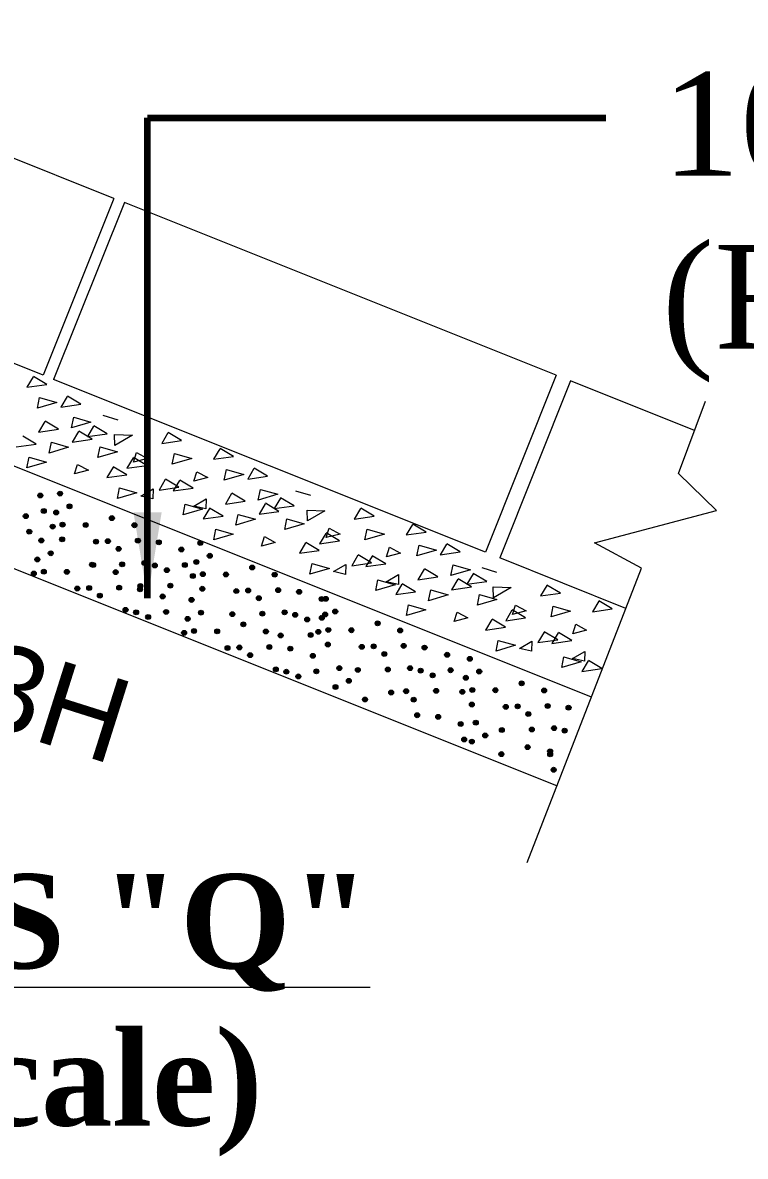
# Model space of a CAD drawing. Header units: inches. Extents: x -8940 to 26362, y -28010 to 990.
# Drawn here: x 4296.44 to 4304.02, y -23327.25 to -23315.35 of the extents above; entities that cross this region are included whole.
import ezdxf

# ---------------------------------------------------------------- set-up
doc = ezdxf.new("R2010")
doc.units = ezdxf.units.IN
doc.header["$MEASUREMENT"] = 0
doc.layers.add('LINE', color=7, linetype='Continuous')
doc.styles.add('Arial B heading -200', font='arialbd.ttf', dxfattribs={"height": 0.6})
doc.styles.get("Standard").update_dxf_attribs({"font": 'arial.ttf'})
doc.dimstyles.get("Standard").update_dxf_attribs({"dimtxt": 0.18, "dimasz": 0.18, "dimexe": 0.18, "dimexo": 0.0625, "dimgap": 0.09, "dimtad": 0, "dimtih": 1, "dimtoh": 1, "dimdec": 4, "dimzin": 0, "dimdsep": 46, "dimtxsty": 'Standard', "dimcen": 0.09, "dimadec": 0, "dimazin": 0, "dimtfac": 1, "dimtdec": 4, "dimtofl": 0, "dimtmove": 0, "dimatfit": 3, "dimfxl": 1, "dimtolj": 1, "dimtzin": 0, "dimarcsym": 0})

msp = doc.modelspace()

# ---------------------------------------------------------------- hatches: boundary and pattern name
at = {"layer": 'LINE', "lineweight": 20, "ltscale": 0.5}
for points in [[(4296.648381, -23320.319238, -1), (4296.601317, -23320.298465, -1)], [(4296.85836, -23320.288677, -1), (4296.806915, -23320.288677, -1)], [(4296.684995, -23320.481926, -1), (4296.637931, -23320.461153, -1)], [(4296.957548, -23320.422727, -1), (4296.906104, -23320.422727, -1)], [(4296.496221, -23320.535379, -1), (4296.449157, -23320.514606, -1)], [(4296.816954, -23320.487564, -1), (4296.76551, -23320.487564, -1)], [(4297.399915, -23320.556035, -1), (4297.352851, -23320.535262, -1)], [(4296.532836, -23320.698067, -1), (4296.485771, -23320.677294, -1)], [(4296.780284, -23320.635051, -1), (4296.728839, -23320.635051, -1)], [(4296.884737, -23320.61544, -1), (4296.833293, -23320.61544, -1)], [(4297.127062, -23320.618534, -1), (4297.075618, -23320.618534, -1)], [(4297.636467, -23320.631038, -1), (4297.589403, -23320.610265, -1)], [(4296.661265, -23320.780864, -1), (4296.60982, -23320.780864, -1)], [(4296.879472, -23320.769102, -1), (4296.828028, -23320.769102, -1)], [(4297.233802, -23320.803791, -1), (4297.186737, -23320.783018, -1)], [(4297.358317, -23320.797949, -1), (4297.311253, -23320.777177, -1)], [(4297.673081, -23320.793726, -1), (4297.626017, -23320.772953, -1)], [(4297.89269, -23320.811306, -1), (4297.845626, -23320.790534, -1)], [(4298.330105, -23320.807113, -1), (4298.27866, -23320.807113, -1)], [(4296.760454, -23320.914914, -1), (4296.709009, -23320.914914, -1)], [(4297.470354, -23320.878794, -1), (4297.42329, -23320.858021, -1)], [(4298.129242, -23320.88631, -1), (4298.082178, -23320.865537, -1)], [(4298.429293, -23320.941164, -1), (4298.377849, -23320.941164, -1)], [(4296.619859, -23320.979752, -1), (4296.568415, -23320.979752, -1)], [(4297.192204, -23321.045705, -1), (4297.145139, -23321.024932, -1)], [(4297.20282, -23321.048222, -1), (4297.155756, -23321.027449, -1)], [(4297.506968, -23321.041481, -1), (4297.459904, -23321.020709, -1)], [(4297.740531, -23321.027447, -1), (4297.693467, -23321.006674, -1)], [(4297.851092, -23321.053221, -1), (4297.804028, -23321.032448, -1)], [(4298.165857, -23321.048997, -1), (4298.118793, -23321.028224, -1)], [(4298.288699, -23321.006001, -1), (4298.237254, -23321.006001, -1)], [(4298.87166, -23321.074471, -1), (4298.824595, -23321.053699, -1)], [(4296.583189, -23321.127238, -1), (4296.531744, -23321.127238, -1)], [(4296.687642, -23321.107627, -1), (4296.636198, -23321.107627, -1)], [(4296.929967, -23321.110721, -1), (4296.878523, -23321.110721, -1)], [(4297.439372, -23321.123225, -1), (4297.392308, -23321.102453, -1)], [(4297.977083, -23321.102451, -1), (4297.930019, -23321.081678, -1)], [(4298.252029, -23321.153488, -1), (4298.200584, -23321.153488, -1)], [(4298.356482, -23321.133876, -1), (4298.305037, -23321.133876, -1)], [(4298.598807, -23321.136971, -1), (4298.547363, -23321.136971, -1)], [(4299.108212, -23321.149475, -1), (4299.061148, -23321.128702, -1)], [(4297.036707, -23321.295978, -1), (4296.989642, -23321.275205, -1)], [(4297.161222, -23321.290137, -1), (4297.114158, -23321.269364, -1)], [(4297.475986, -23321.285913, -1), (4297.428922, -23321.26514, -1)], [(4297.695595, -23321.303494, -1), (4297.648531, -23321.282721, -1)], [(4297.698933, -23321.269362, -1), (4297.651869, -23321.248589, -1)], [(4298.013697, -23321.265138, -1), (4297.966633, -23321.244365, -1)], [(4298.351217, -23321.287538, -1), (4298.299772, -23321.287538, -1)], [(4298.705546, -23321.322227, -1), (4298.658482, -23321.301454, -1)], [(4298.830062, -23321.316386, -1), (4298.782997, -23321.295613, -1)], [(4299.144826, -23321.312162, -1), (4299.097762, -23321.291389, -1)], [(4297.273259, -23321.370981, -1), (4297.226195, -23321.350208, -1)], [(4297.932147, -23321.378497, -1), (4297.885083, -23321.357724, -1)], [(4298.238082, -23321.404352, -1), (4298.186637, -23321.404352, -1)], [(4298.942098, -23321.39723, -1), (4298.895034, -23321.376457, -1)], [(4299.364435, -23321.329743, -1), (4299.317371, -23321.30897, -1)], [(4299.600987, -23321.404746, -1), (4299.553923, -23321.383973, -1)], [(4299.646806, -23321.392926, -1), (4299.595361, -23321.392926, -1)], [(4297.543436, -23321.519634, -1), (4297.496372, -23321.498862, -1)], [(4297.653997, -23321.545408, -1), (4297.606933, -23321.524635, -1)], [(4297.968762, -23321.541184, -1), (4297.921698, -23321.520411, -1)], [(4298.33727, -23321.538402, -1), (4298.285825, -23321.538402, -1)], [(4298.978713, -23321.559918, -1), (4298.931649, -23321.539145, -1)], [(4299.212275, -23321.545884, -1), (4299.165211, -23321.525111, -1)], [(4299.745994, -23321.526977, -1), (4299.69455, -23321.526977, -1)], [(4297.779988, -23321.594638, -1), (4297.732924, -23321.573865, -1)], [(4298.196676, -23321.60324, -1), (4298.145231, -23321.60324, -1)], [(4298.663948, -23321.564141, -1), (4298.616884, -23321.543369, -1)], [(4298.779636, -23321.67171, -1), (4298.732572, -23321.650938, -1)], [(4299.322837, -23321.571657, -1), (4299.275773, -23321.550884, -1)], [(4299.448828, -23321.620887, -1), (4299.401763, -23321.600114, -1)], [(4299.6054, -23321.591814, -1), (4299.553956, -23321.591814, -1)], [(4299.637601, -23321.567434, -1), (4299.590537, -23321.546661, -1)], [(4300.188361, -23321.660285, -1), (4300.141297, -23321.639512, -1)], [(4298.160005, -23321.750727, -1), (4298.108561, -23321.750727, -1)], [(4298.264459, -23321.731115, -1), (4298.213014, -23321.731115, -1)], [(4298.506784, -23321.73421, -1), (4298.455339, -23321.73421, -1)], [(4299.016189, -23321.746714, -1), (4298.969124, -23321.725941, -1)], [(4299.170677, -23321.787798, -1), (4299.123613, -23321.767025, -1)], [(4299.485442, -23321.783574, -1), (4299.438378, -23321.762802, -1)], [(4299.56873, -23321.739301, -1), (4299.517285, -23321.739301, -1)], [(4299.673183, -23321.719689, -1), (4299.621739, -23321.719689, -1)], [(4299.915508, -23321.722784, -1), (4299.864064, -23321.722784, -1)], [(4300.424913, -23321.735288, -1), (4300.377849, -23321.714515, -1)], [(4298.738038, -23321.913625, -1), (4298.690974, -23321.892852, -1)], [(4299.052803, -23321.909401, -1), (4299.005739, -23321.888628, -1)], [(4299.667918, -23321.873351, -1), (4299.616474, -23321.873351, -1)], [(4300.022248, -23321.90804, -1), (4299.975183, -23321.887267, -1)], [(4300.146763, -23321.902199, -1), (4300.099699, -23321.881426, -1)], [(4300.461527, -23321.897975, -1), (4300.414463, -23321.877202, -1)], [(4300.681136, -23321.915556, -1), (4300.634072, -23321.894783, -1)], [(4298.613523, -23321.919466, -1), (4298.566459, -23321.898693, -1)], [(4298.850075, -23321.994469, -1), (4298.803011, -23321.973696, -1)], [(4299.272412, -23321.926982, -1), (4299.225347, -23321.906209, -1)], [(4299.508964, -23322.001985, -1), (4299.4619, -23321.981212, -1)], [(4300.2588, -23321.983043, -1), (4300.211736, -23321.962271, -1)], [(4300.917688, -23321.990559, -1), (4300.870624, -23321.969786, -1)], [(4301.157924, -23322.022963, -1), (4301.10648, -23322.022963, -1)], [(4299.120252, -23322.143123, -1), (4299.073188, -23322.12235, -1)], [(4299.789102, -23322.12035, -1), (4299.737658, -23322.12035, -1)], [(4299.98065, -23322.149954, -1), (4299.933585, -23322.129182, -1)], [(4300.295414, -23322.145731, -1), (4300.24835, -23322.124958, -1)], [(4300.528977, -23322.131697, -1), (4300.481913, -23322.110924, -1)], [(4300.954303, -23322.153247, -1), (4300.907239, -23322.132474, -1)], [(4299.230814, -23322.168896, -1), (4299.183749, -23322.148123, -1)], [(4299.356804, -23322.218126, -1), (4299.30974, -23322.197353, -1)], [(4299.545578, -23322.164672, -1), (4299.498514, -23322.1439, -1)], [(4299.888291, -23322.2544, -1), (4299.836846, -23322.2544, -1)], [(4300.639538, -23322.15747, -1), (4300.592474, -23322.136697, -1)], [(4300.765529, -23322.2067, -1), (4300.718465, -23322.185927, -1)], [(4301.116518, -23322.221851, -1), (4301.065074, -23322.221851, -1)], [(4301.257113, -23322.157013, -1), (4301.205668, -23322.157013, -1)], [(4299.747697, -23322.319238, -1), (4299.696252, -23322.319238, -1)], [(4300.330657, -23322.387708, -1), (4300.283593, -23322.366935, -1)], [(4300.487379, -23322.373611, -1), (4300.440315, -23322.352838, -1)], [(4300.802143, -23322.369388, -1), (4300.755079, -23322.348615, -1)], [(4301.079848, -23322.369338, -1), (4301.028403, -23322.369338, -1)], [(4301.184301, -23322.349726, -1), (4301.132857, -23322.349726, -1)], [(4301.426627, -23322.352821, -1), (4301.375182, -23322.352821, -1)], [(4301.699479, -23322.290321, -1), (4301.652415, -23322.269548, -1)], [(4301.936031, -23322.365325, -1), (4301.888967, -23322.344552, -1)], [(4300.057805, -23322.450208, -1), (4300.00636, -23322.450208, -1)], [(4300.567209, -23322.462712, -1), (4300.520145, -23322.441939, -1)], [(4301.179036, -23322.503388, -1), (4301.127592, -23322.503388, -1)], [(4300.603824, -23322.625399, -1), (4300.556759, -23322.604626, -1)], [(4301.533366, -23322.538077, -1), (4301.486301, -23322.517304, -1)], [(4301.657881, -23322.532236, -1), (4301.610817, -23322.511463, -1)], [(4301.769918, -23322.61308, -1), (4301.722854, -23322.592307, -1)], [(4301.972646, -23322.528012, -1), (4301.925581, -23322.507239, -1)], [(4302.192254, -23322.545593, -1), (4302.14519, -23322.52482, -1)], [(4300.823432, -23322.64298, -1), (4300.776368, -23322.622207, -1)], [(4301.059985, -23322.717983, -1), (4301.01292, -23322.69721, -1)], [(4301.220702, -23322.69299, -1), (4301.169258, -23322.69299, -1)], [(4301.319891, -23322.82704, -1), (4301.268446, -23322.82704, -1)], [(4301.491768, -23322.779991, -1), (4301.444703, -23322.759218, -1)], [(4301.806532, -23322.775768, -1), (4301.759468, -23322.754995, -1)], [(4302.040095, -23322.761734, -1), (4301.993031, -23322.740961, -1)], [(4302.150656, -23322.787507, -1), (4302.103592, -23322.766734, -1)], [(4301.096599, -23322.88067, -1), (4301.049535, -23322.859898, -1)], [(4301.179297, -23322.891878, -1), (4301.127852, -23322.891878, -1)], [(4301.762257, -23322.960348, -1), (4301.715193, -23322.939575, -1)], [(4301.489405, -23323.022847, -1), (4301.43796, -23323.022847, -1)], [(4301.998497, -23323.003648, -1), (4301.951433, -23322.982875, -1)], [(4301.998809, -23323.035352, -1), (4301.951745, -23323.014579, -1)], [(4302.035424, -23323.198039, -1), (4301.988359, -23323.177266, -1)]]:
    msp.add_hatch(color=7, dxfattribs=at).paths.add_polyline_path(points)

# ---------------------------------------------------------------- linework, layer by layer
at = {"layer": 'LINE', "color": 7, "lineweight": 20, "ltscale": 0.5}
for p, q in [((4297.397405, -23317.189578), (4292.787232, -23315.345509)), ((4302.408576, -23322.425145), (4288.977395, -23317.052673)), ((4296.654624, -23319.046531), (4292.044451, -23317.202462)), ((4297.397405, -23317.189578), (4296.654624, -23319.046531)), ((4297.507037, -23317.233431), (4296.764256, -23319.090384)), ((4302.039788, -23319.046531), (4297.507037, -23317.233431)), ((4302.04611, -23323.357192), (4288.614929, -23317.984719)), ((4296.549674, -23319.062544), (4296.483975, -23319.172504)), ((4296.483975, -23319.172504), (4296.692972, -23319.142529)), ((4296.692972, -23319.142529), (4296.552154, -23319.058393)), ((4301.297007, -23320.903485), (4296.764256, -23319.090384)), ((4302.039788, -23319.046531), (4301.297007, -23320.903485)), ((4302.188894, -23319.106173), (4301.446113, -23320.963127)), ((4303.489662, -23319.626481), (4302.188894, -23319.106173)), ((4296.595426, -23319.392177), (4296.618132, -23319.279791)), ((4296.799463, -23319.331743), (4296.595426, -23319.392177)), ((4296.618132, -23319.279791), (4296.799463, -23319.331743)), ((4296.906941, -23319.270236), (4296.841242, -23319.380196)), ((4296.841242, -23319.380196), (4297.050238, -23319.350222)), ((4297.050238, -23319.350222), (4296.909421, -23319.266086)), ((4296.952692, -23319.59987), (4296.975399, -23319.487484)), ((4296.975399, -23319.487484), (4297.15673, -23319.539435)), ((4297.442596, -23319.516682), (4297.285731, -23319.468704)), ((4296.672669, -23319.532932), (4296.60697, -23319.642892)), ((4296.60697, -23319.642892), (4296.815966, -23319.612917)), ((4296.815966, -23319.612917), (4296.675149, -23319.528781)), ((4297.15673, -23319.539435), (4296.952692, -23319.59987)), ((4297.184435, -23319.580049), (4297.118736, -23319.690008)), ((4297.327732, -23319.660034), (4297.186915, -23319.575898)), ((4296.582316, -23319.76873), (4296.441498, -23319.684594)), ((4297.02562, -23319.638492), (4296.959921, -23319.748452)), ((4296.959921, -23319.748452), (4297.168918, -23319.718478)), ((4297.168918, -23319.718478), (4297.0281, -23319.634342)), ((4297.118736, -23319.690008), (4297.327732, -23319.660034)), ((4297.402793, -23319.667869), (4297.591288, -23319.674899)), ((4297.407652, -23319.782423), (4297.402793, -23319.667869)), ((4297.591288, -23319.674899), (4297.407652, -23319.782423)), ((4297.964723, -23319.651755), (4297.899024, -23319.761714)), ((4297.899024, -23319.761714), (4298.108021, -23319.73174)), ((4298.108021, -23319.73174), (4297.967203, -23319.647604)), ((4296.373319, -23319.798704), (4296.582316, -23319.76873)), ((4296.71842, -23319.862565), (4296.741127, -23319.750179)), ((4296.922458, -23319.80213), (4296.71842, -23319.862565)), ((4296.741127, -23319.750179), (4296.922458, -23319.80213)), ((4297.230186, -23319.909682), (4297.252893, -23319.797296)), ((4297.434224, -23319.849247), (4297.230186, -23319.909682)), ((4297.252893, -23319.797296), (4297.434224, -23319.849247)), ((4297.604548, -23319.957439), (4297.635591, -23319.857721)), ((4297.635591, -23319.857721), (4297.749331, -23319.919253)), ((4298.509968, -23319.819005), (4298.444269, -23319.928964)), ((4298.653266, -23319.89899), (4298.512448, -23319.814854)), ((4296.48477, -23320.018378), (4296.507476, -23319.905992)), ((4296.688807, -23319.957943), (4296.48477, -23320.018378)), ((4296.507476, -23319.905992), (4296.688807, -23319.957943)), ((4297.600377, -23319.912527), (4297.534678, -23320.022487)), ((4297.743674, -23319.992512), (4297.602857, -23319.908376)), ((4297.749331, -23319.919253), (4297.604548, -23319.957439)), ((4298.010475, -23319.981388), (4298.033181, -23319.869002)), ((4298.214512, -23319.920953), (4298.010475, -23319.981388)), ((4298.033181, -23319.869002), (4298.214512, -23319.920953)), ((4298.444269, -23319.928964), (4298.653266, -23319.89899)), ((4296.985648, -23320.082303), (4297.016691, -23319.982585)), ((4297.13043, -23320.044116), (4296.985648, -23320.082303)), ((4297.016691, -23319.982585), (4297.13043, -23320.044116)), ((4297.388253, -23320.01138), (4297.322555, -23320.12134)), ((4297.322555, -23320.12134), (4297.531551, -23320.091366)), ((4297.531551, -23320.091366), (4297.390733, -23320.00723)), ((4297.534678, -23320.022487), (4297.743674, -23319.992512)), ((4298.238033, -23320.158754), (4298.269076, -23320.059036)), ((4298.269076, -23320.059036), (4298.382816, -23320.120567)), ((4298.55572, -23320.148638), (4298.578426, -23320.036252)), ((4298.759757, -23320.088203), (4298.55572, -23320.148638)), ((4298.578426, -23320.036252), (4298.759757, -23320.088203)), ((4298.867235, -23320.026697), (4298.801536, -23320.136657)), ((4299.010532, -23320.106682), (4298.869715, -23320.022546)), ((4297.937048, -23320.142288), (4297.871349, -23320.252247)), ((4298.080345, -23320.222273), (4297.939528, -23320.138137)), ((4298.085531, -23320.151038), (4298.019832, -23320.260998)), ((4298.228828, -23320.231024), (4298.088011, -23320.146888)), ((4298.382816, -23320.120567), (4298.238033, -23320.158754)), ((4298.801536, -23320.136657), (4299.010532, -23320.106682)), ((4297.434005, -23320.341014), (4297.456711, -23320.228628)), ((4297.638043, -23320.280579), (4297.434005, -23320.341014)), ((4297.456711, -23320.228628), (4297.638043, -23320.280579)), ((4297.679576, -23320.314183), (4297.808765, -23320.238484)), ((4297.805669, -23320.342876), (4297.679576, -23320.314183)), ((4297.808765, -23320.238484), (4297.805669, -23320.342876)), ((4297.871349, -23320.252247), (4298.080345, -23320.222273)), ((4298.019832, -23320.260998), (4298.228828, -23320.231024)), ((4298.632963, -23320.289392), (4298.567264, -23320.399352)), ((4298.77626, -23320.369378), (4298.635443, -23320.285242)), ((4298.912986, -23320.35633), (4298.935693, -23320.243944)), ((4299.117024, -23320.295896), (4298.912986, -23320.35633)), ((4298.935693, -23320.243944), (4299.117024, -23320.295896)), ((4299.288026, -23320.416495), (4299.147209, -23320.332359)), ((4299.463916, -23320.310324), (4299.307051, -23320.262347)), ((4298.123268, -23320.513175), (4298.145975, -23320.400789)), ((4298.327306, -23320.45274), (4298.123268, -23320.513175)), ((4298.145975, -23320.400789), (4298.327306, -23320.45274)), ((4298.235022, -23320.420035), (4298.364211, -23320.344335)), ((4298.361115, -23320.448728), (4298.235022, -23320.420035)), ((4298.399312, -23320.445205), (4298.333613, -23320.555165)), ((4298.364211, -23320.344335), (4298.361115, -23320.448728)), ((4298.54261, -23320.525191), (4298.401792, -23320.441055)), ((4298.567264, -23320.399352), (4298.77626, -23320.369378)), ((4298.985914, -23320.394953), (4298.920215, -23320.504913)), ((4299.129212, -23320.474938), (4298.988394, -23320.390802)), ((4299.144729, -23320.336509), (4299.07903, -23320.446469)), ((4299.07903, -23320.446469), (4299.288026, -23320.416495)), ((4299.986043, -23320.445397), (4299.920344, -23320.555357)), ((4300.129341, -23320.525382), (4299.988523, -23320.441246)), ((4298.333613, -23320.555165), (4298.54261, -23320.525191)), ((4298.678714, -23320.619026), (4298.701421, -23320.50664)), ((4298.882752, -23320.558591), (4298.678714, -23320.619026)), ((4298.701421, -23320.50664), (4298.882752, -23320.558591)), ((4298.920215, -23320.504913), (4299.129212, -23320.474938)), ((4299.19048, -23320.666143), (4299.213187, -23320.553757)), ((4299.213187, -23320.553757), (4299.394518, -23320.605708)), ((4299.424113, -23320.461512), (4299.612608, -23320.468542)), ((4299.428972, -23320.576066), (4299.424113, -23320.461512)), ((4299.612608, -23320.468542), (4299.428972, -23320.576066)), ((4299.920344, -23320.555357), (4300.129341, -23320.525382)), ((4298.445064, -23320.774839), (4298.46777, -23320.662453)), ((4298.46777, -23320.662453), (4298.649101, -23320.714404)), ((4299.394518, -23320.605708), (4299.19048, -23320.666143)), ((4299.625868, -23320.751082), (4299.656911, -23320.651364)), ((4299.656911, -23320.651364), (4299.770651, -23320.712895)), ((4300.031795, -23320.775031), (4300.054501, -23320.662645)), ((4300.054501, -23320.662645), (4300.235832, -23320.714596)), ((4300.531288, -23320.612647), (4300.465589, -23320.722607)), ((4300.465589, -23320.722607), (4300.674586, -23320.692632)), ((4300.674586, -23320.692632), (4300.533768, -23320.608496)), ((4298.649101, -23320.714404), (4298.445064, -23320.774839)), ((4298.945942, -23320.838763), (4298.976985, -23320.739046)), ((4299.090724, -23320.800577), (4298.945942, -23320.838763)), ((4298.976985, -23320.739046), (4299.090724, -23320.800577)), ((4299.409573, -23320.805023), (4299.343874, -23320.914983)), ((4299.552871, -23320.885008), (4299.412053, -23320.800872)), ((4299.621697, -23320.70617), (4299.555998, -23320.816129)), ((4299.555998, -23320.816129), (4299.764994, -23320.786155)), ((4299.764994, -23320.786155), (4299.624177, -23320.702019)), ((4299.770651, -23320.712895), (4299.625868, -23320.751082)), ((4300.235832, -23320.714596), (4300.031795, -23320.775031)), ((4299.343874, -23320.914983), (4299.552871, -23320.885008)), ((4300.259353, -23320.952396), (4300.290396, -23320.852678)), ((4300.404136, -23320.91421), (4300.259353, -23320.952396)), ((4300.290396, -23320.852678), (4300.404136, -23320.91421)), ((4300.57704, -23320.942281), (4300.599746, -23320.829894)), ((4300.781077, -23320.881846), (4300.57704, -23320.942281)), ((4300.599746, -23320.829894), (4300.781077, -23320.881846)), ((4300.888555, -23320.820339), (4300.822856, -23320.930299)), ((4300.822856, -23320.930299), (4301.031852, -23320.900325)), ((4301.031852, -23320.900325), (4300.891035, -23320.816189)), ((4299.455325, -23321.134656), (4299.478031, -23321.02227)), ((4299.478031, -23321.02227), (4299.659363, -23321.074221)), ((4299.700896, -23321.107826), (4299.830085, -23321.032127)), ((4299.830085, -23321.032127), (4299.826989, -23321.136519)), ((4299.958367, -23320.93593), (4299.892669, -23321.04589)), ((4299.892669, -23321.04589), (4300.101665, -23321.015915)), ((4300.101665, -23321.015915), (4299.960847, -23320.931779)), ((4300.106851, -23320.944681), (4300.041152, -23321.054641)), ((4300.041152, -23321.054641), (4300.250148, -23321.024666)), ((4300.250148, -23321.024666), (4300.109331, -23320.94053)), ((4300.934306, -23321.149973), (4300.957013, -23321.037587)), ((4300.957013, -23321.037587), (4301.138344, -23321.089538)), ((4302.771042, -23321.493099), (4301.446113, -23320.963127)), ((4299.659363, -23321.074221), (4299.455325, -23321.134656)), ((4299.826989, -23321.136519), (4299.700896, -23321.107826)), ((4300.256341, -23321.213677), (4300.385531, -23321.137978)), ((4300.385531, -23321.137978), (4300.382435, -23321.24237)), ((4300.654282, -23321.083035), (4300.588584, -23321.192995)), ((4300.588584, -23321.192995), (4300.79758, -23321.16302)), ((4300.79758, -23321.16302), (4300.656762, -23321.078884)), ((4301.138344, -23321.089538), (4300.934306, -23321.149973)), ((4301.166049, -23321.130152), (4301.10035, -23321.240112)), ((4301.309346, -23321.210137), (4301.168529, -23321.126001)), ((4301.417258, -23321.117201), (4301.260393, -23321.069223)), ((4300.144588, -23321.306817), (4300.167295, -23321.194431)), ((4300.348626, -23321.246382), (4300.144588, -23321.306817)), ((4300.167295, -23321.194431), (4300.348626, -23321.246382)), ((4300.382435, -23321.24237), (4300.256341, -23321.213677)), ((4300.420632, -23321.238848), (4300.354933, -23321.348808)), ((4300.56393, -23321.318833), (4300.423112, -23321.234697)), ((4301.007234, -23321.188595), (4300.941535, -23321.298555)), ((4300.941535, -23321.298555), (4301.150532, -23321.268581)), ((4301.150532, -23321.268581), (4301.009714, -23321.184445)), ((4301.10035, -23321.240112), (4301.309346, -23321.210137)), ((4301.377455, -23321.268389), (4301.565951, -23321.275419)), ((4301.382314, -23321.382942), (4301.377455, -23321.268389)), ((4301.565951, -23321.275419), (4301.382314, -23321.382942)), ((4301.939386, -23321.252274), (4301.873687, -23321.362234)), ((4302.082683, -23321.332259), (4301.941866, -23321.248123)), ((4300.354933, -23321.348808), (4300.56393, -23321.318833)), ((4300.700034, -23321.412668), (4300.72274, -23321.300282)), ((4300.904072, -23321.352234), (4300.700034, -23321.412668)), ((4300.72274, -23321.300282), (4300.904072, -23321.352234)), ((4301.2118, -23321.459785), (4301.234507, -23321.347399)), ((4301.415838, -23321.39935), (4301.2118, -23321.459785)), ((4301.234507, -23321.347399), (4301.415838, -23321.39935)), ((4301.873687, -23321.362234), (4302.082683, -23321.332259)), ((4300.466384, -23321.568481), (4300.48909, -23321.456095)), ((4300.670421, -23321.508046), (4300.466384, -23321.568481)), ((4300.48909, -23321.456095), (4300.670421, -23321.508046)), ((4301.575039, -23321.513046), (4301.50934, -23321.623006)), ((4301.718337, -23321.593032), (4301.577519, -23321.508896)), ((4301.57921, -23321.557958), (4301.610254, -23321.458241)), ((4301.723993, -23321.519772), (4301.57921, -23321.557958)), ((4301.610254, -23321.458241), (4301.723993, -23321.519772)), ((4301.985137, -23321.581907), (4302.007844, -23321.469521)), ((4302.189175, -23321.521472), (4301.985137, -23321.581907)), ((4302.007844, -23321.469521), (4302.189175, -23321.521472)), ((4302.48463, -23321.419524), (4302.418931, -23321.529484)), ((4302.418931, -23321.529484), (4302.627928, -23321.499509)), ((4302.627928, -23321.499509), (4302.48711, -23321.415373)), ((4300.967261, -23321.632406), (4300.998305, -23321.532688)), ((4301.112044, -23321.594219), (4300.967261, -23321.632406)), ((4300.998305, -23321.532688), (4301.112044, -23321.594219)), ((4301.362916, -23321.6119), (4301.297217, -23321.721859)), ((4301.506213, -23321.691885), (4301.365396, -23321.607749)), ((4301.50934, -23321.623006), (4301.718337, -23321.593032)), ((4301.297217, -23321.721859), (4301.506213, -23321.691885)), ((4301.91171, -23321.742807), (4301.846011, -23321.852767)), ((4302.055007, -23321.822792), (4301.91419, -23321.738656)), ((4302.060193, -23321.751558), (4301.994494, -23321.861517)), ((4302.203491, -23321.831543), (4302.062673, -23321.747407)), ((4302.212695, -23321.759273), (4302.243739, -23321.659555)), ((4302.357478, -23321.721086), (4302.212695, -23321.759273)), ((4302.243739, -23321.659555), (4302.357478, -23321.721086)), ((4301.408667, -23321.941533), (4301.431374, -23321.829147)), ((4301.612705, -23321.881098), (4301.408667, -23321.941533)), ((4301.431374, -23321.829147), (4301.612705, -23321.881098)), ((4301.654238, -23321.914702), (4301.783427, -23321.839003)), ((4301.783427, -23321.839003), (4301.780331, -23321.943396)), ((4301.846011, -23321.852767), (4302.055007, -23321.822792)), ((4301.994494, -23321.861517), (4302.203491, -23321.831543)), ((4301.780331, -23321.943396), (4301.654238, -23321.914702)), ((4302.097931, -23322.113694), (4302.120637, -23322.001308)), ((4302.120637, -23322.001308), (4302.301968, -23322.053259)), ((4302.209684, -23322.020554), (4302.338873, -23321.944855)), ((4302.338873, -23321.944855), (4302.335777, -23322.049247)), ((4302.301968, -23322.053259), (4302.097931, -23322.113694)), ((4302.335777, -23322.049247), (4302.209684, -23322.020554)), ((4302.373975, -23322.045725), (4302.308276, -23322.155684)), ((4302.517272, -23322.12571), (4302.376455, -23322.041574)), ((4302.308276, -23322.155684), (4302.517272, -23322.12571))]:
    msp.add_line(p, q, dxfattribs=at)
msp.add_lwpolyline([(4301.734002, -23324.159747), (4302.934577, -23321.072583), (4302.441128, -23320.803789), (4303.719766, -23320.46759), (4303.321108, -23320.078657), (4303.604129, -23319.319401)], dxfattribs=at)
for centre in [(4296.624849, -23320.308852), (4296.832638, -23320.288677), (4296.661463, -23320.471539), (4296.931826, -23320.422727), (4296.472689, -23320.524993), (4296.791232, -23320.487564), (4297.376383, -23320.545649), (4296.509304, -23320.68768), (4296.754562, -23320.635051), (4296.859015, -23320.61544), (4297.10134, -23320.618534), (4297.612935, -23320.620652), (4296.635543, -23320.780864), (4296.85375, -23320.769102), (4297.210269, -23320.793404), (4297.334785, -23320.787563), (4297.649549, -23320.783339), (4297.869158, -23320.80092), (4298.304382, -23320.807113), (4296.734731, -23320.914914), (4297.446822, -23320.868407), (4298.10571, -23320.875923), (4298.403571, -23320.941164), (4296.594137, -23320.979752), (4297.168671, -23321.035319), (4297.179288, -23321.037836), (4297.483436, -23321.031095), (4297.716999, -23321.017061), (4297.82756, -23321.042834), (4298.142325, -23321.038611), (4298.262977, -23321.006001), (4298.848127, -23321.064085), (4296.557467, -23321.127238), (4296.66192, -23321.107627), (4296.904245, -23321.110721), (4297.41584, -23321.112839), (4297.953551, -23321.092064), (4298.226306, -23321.153488), (4298.33076, -23321.133876), (4298.573085, -23321.136971), (4299.08468, -23321.139088), (4297.013174, -23321.285591), (4297.13769, -23321.27975), (4297.452454, -23321.275527), (4297.672063, -23321.293107), (4297.675401, -23321.258975), (4297.990165, -23321.254752), (4298.325495, -23321.287538), (4298.682014, -23321.311841), (4298.806529, -23321.305999), (4299.121294, -23321.301776), (4297.249727, -23321.360595), (4297.908615, -23321.36811), (4298.212359, -23321.404352), (4298.918566, -23321.386844), (4299.340903, -23321.319356), (4299.577455, -23321.39436), (4299.621084, -23321.392926), (4297.519904, -23321.509248), (4297.630465, -23321.535021), (4297.94523, -23321.530798), (4298.311548, -23321.538402), (4298.955181, -23321.549531), (4299.188743, -23321.535497), (4299.720272, -23321.526977), (4297.756456, -23321.584251), (4298.170954, -23321.60324), (4298.640416, -23321.553755), (4298.756104, -23321.661324), (4299.299305, -23321.561271), (4299.425296, -23321.6105), (4299.579678, -23321.591814), (4299.614069, -23321.557047), (4300.164829, -23321.649898), (4298.134283, -23321.750727), (4298.238736, -23321.731115), (4298.481062, -23321.73421), (4298.992656, -23321.736327), (4299.147145, -23321.777412), (4299.46191, -23321.773188), (4299.543008, -23321.739301), (4299.647461, -23321.719689), (4299.889786, -23321.722784), (4300.401381, -23321.724901), (4298.714506, -23321.903238), (4299.029271, -23321.899015), (4299.642196, -23321.873351), (4299.998715, -23321.897654), (4300.123231, -23321.891812), (4300.437995, -23321.887589), (4300.657604, -23321.905169), (4298.589991, -23321.90908), (4298.826543, -23321.984083), (4299.24888, -23321.916595), (4299.485432, -23321.991598), (4300.235268, -23321.972657), (4300.894156, -23321.980173), (4301.132202, -23322.022963), (4299.09672, -23322.132736), (4299.76338, -23322.12035), (4299.957117, -23322.139568), (4300.271882, -23322.135344), (4300.505445, -23322.12131), (4300.930771, -23322.14286), (4299.207282, -23322.15851), (4299.333272, -23322.207739), (4299.522046, -23322.154286), (4299.862568, -23322.2544), (4300.616006, -23322.147084), (4300.741997, -23322.196314), (4301.090796, -23322.221851), (4301.23139, -23322.157013), (4299.721974, -23322.319238), (4300.307125, -23322.377322), (4300.463847, -23322.363225), (4300.778611, -23322.359001), (4301.054126, -23322.369338), (4301.158579, -23322.349726), (4301.400904, -23322.352821), (4301.675947, -23322.279935), (4301.912499, -23322.354938), (4300.032082, -23322.450208), (4300.543677, -23322.452325), (4301.153314, -23322.503388), (4300.580292, -23322.615013), (4301.509834, -23322.527691), (4301.634349, -23322.521849), (4301.746386, -23322.602694), (4301.949113, -23322.517626), (4302.168722, -23322.535206), (4300.7999, -23322.632593), (4301.036452, -23322.707596), (4301.19498, -23322.69299), (4301.294168, -23322.82704), (4301.468236, -23322.769605), (4301.783, -23322.765381), (4302.016563, -23322.751347), (4302.127124, -23322.777121), (4301.073067, -23322.870284), (4301.153574, -23322.891878), (4301.738725, -23322.949962), (4301.463682, -23323.022847), (4301.974965, -23322.993261), (4301.975277, -23323.024965), (4302.011891, -23323.187653)]:
    msp.add_circle(centre, 0.025722, dxfattribs=at)

# ---------------------------------------------------------------- texts
at = {"layer": 'LINE', "color": 7, "lineweight": 20, "ltscale": 0.5, "insert": (4303.147909, -23315.864394), "char_height": 1.08842386, "width": 12.92293924, "attachment_point": 1}
msp.add_mtext('{\\fTimes New Roman|b0|i0|c0|p18;100 mm thick sand (FM: 1.00 - 1.50 )}', dxfattribs=at)
at = {"layer": 'LINE', "color": 7, "lineweight": 20, "ltscale": 0.5, "insert": (4289.104344, -23319.591131), "char_height": 0.88747444, "width": 9.3037617, "attachment_point": 1, "rotation": 342.4607994}
msp.add_mtext('1V:2.5H/1V : 3H', dxfattribs=at)
at = {"layer": 'LINE', "color": 7, "lineweight": 20, "ltscale": 0.5, "insert": (4290.318138, -23324.281544), "char_height": 0.99046911, "width": 31.90091102, "attachment_point": 1, "style": 'Arial B heading -200'}
msp.add_mtext('{\\fTimes New Roman|b1|i0|c0|p18;\\LDETAILS "Q"\\P\\l(Not to Scale)}', dxfattribs=at)

# ---------------------------------------------------------------- leaders
at = {"layer": 'LINE', "color": 7, "lineweight": 20, "ltscale": 0.5}
msp.add_leader([(4297.750816, -23321.385693), (4297.750816, -23316.345056), (4302.558348, -23316.345056)], dimstyle='Standard', override={"dimtxt": 1.2, "dimasz": 0.9, "dimclrd": 7, "dimclre": 7, "dimclrt": 7, "dimlwd": 65535, "dimlwe": 65535}, dxfattribs=at)

doc.saveas('drawing.dxf')
